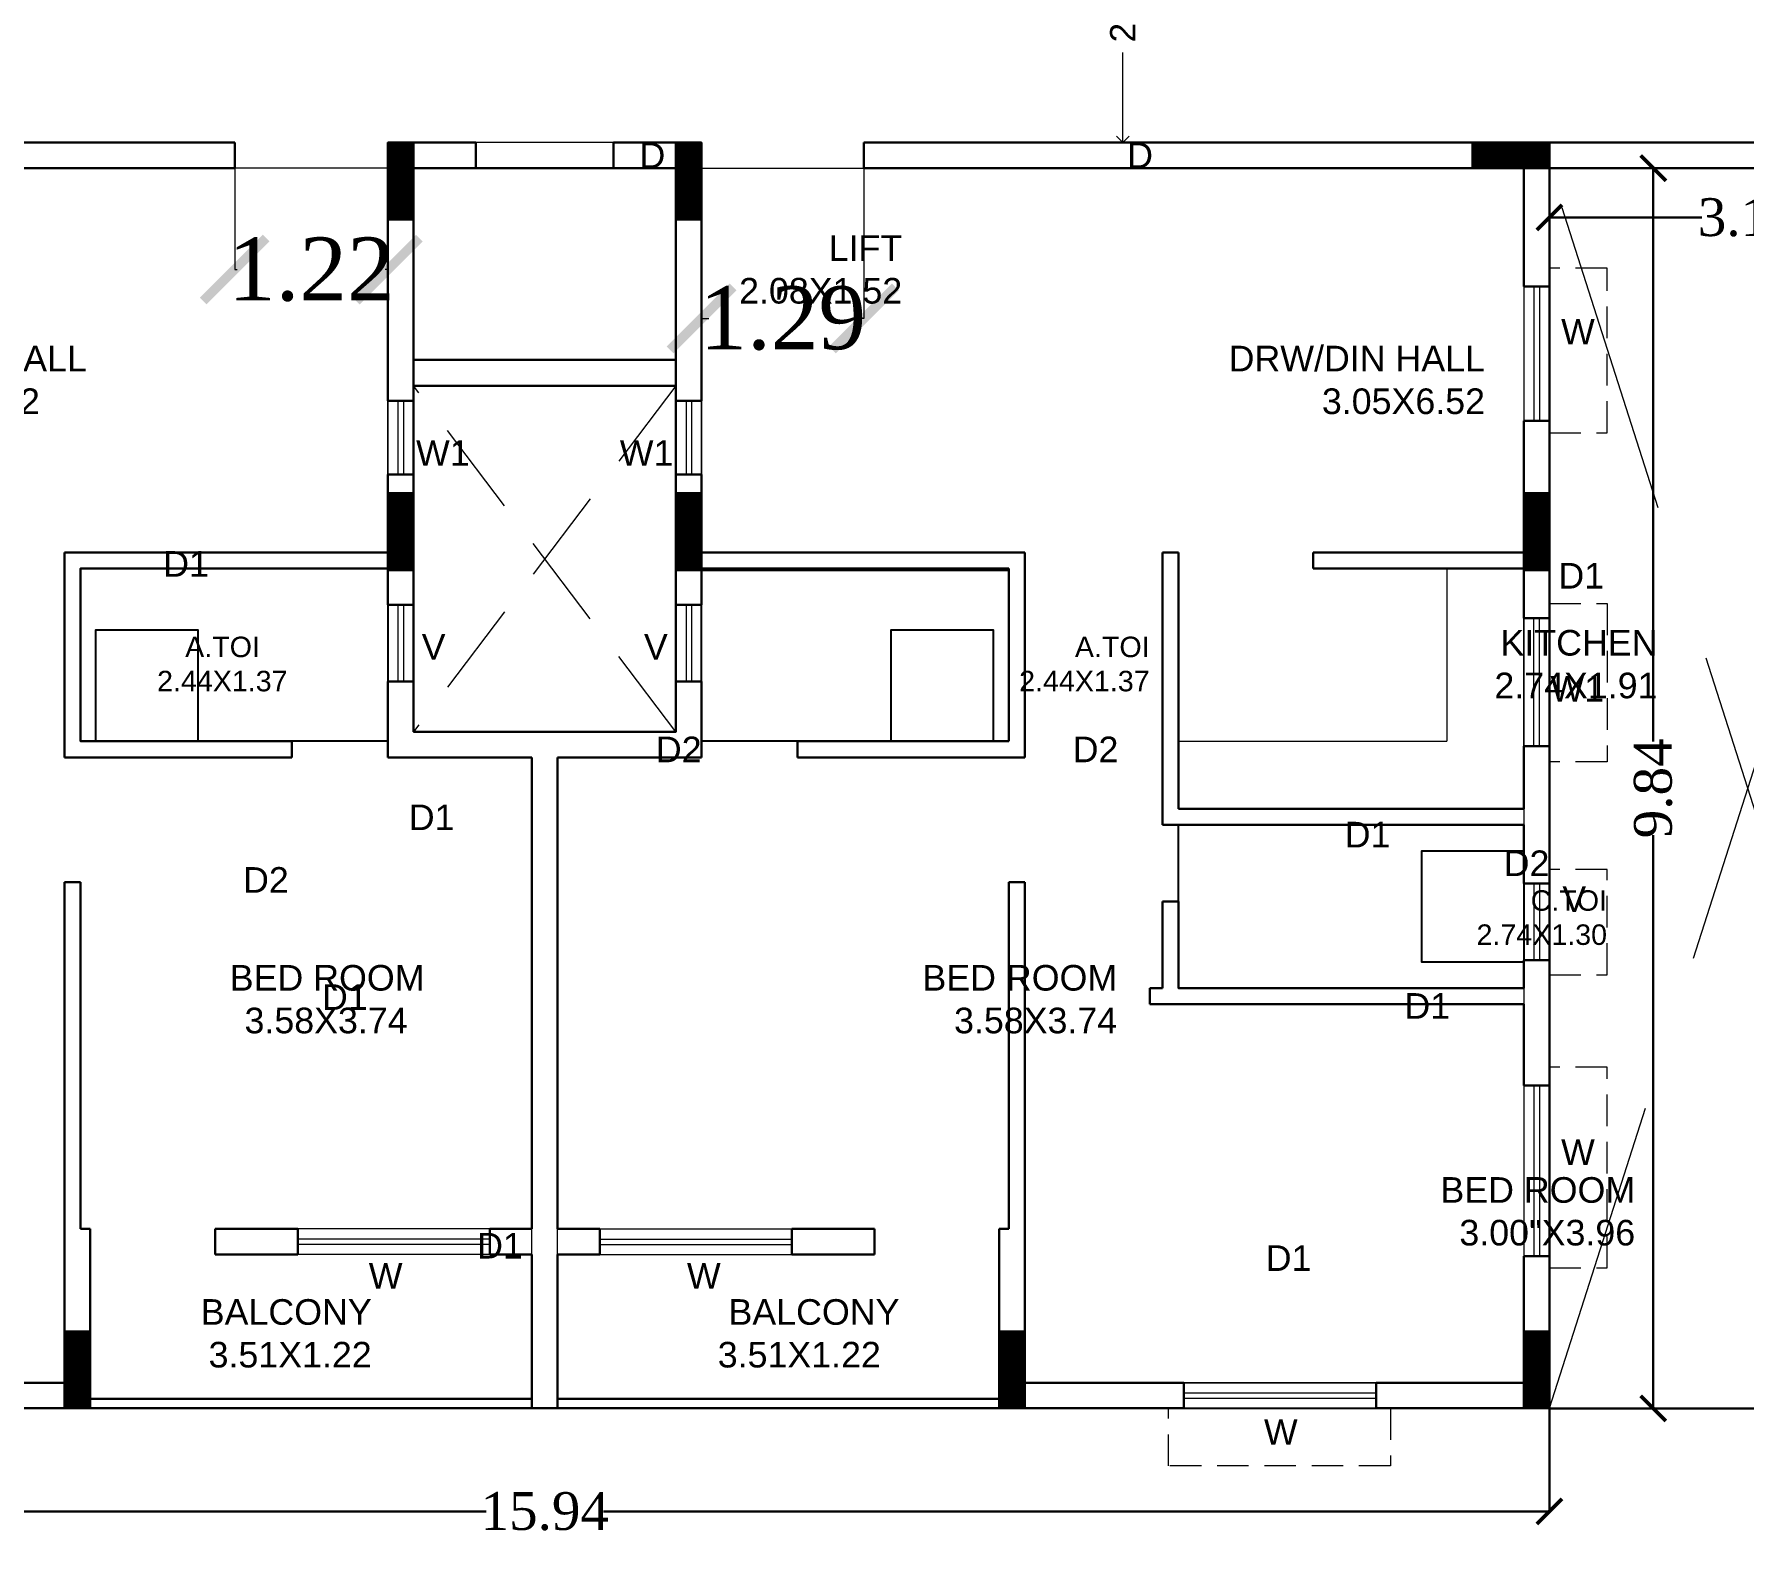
# Model space of a CAD drawing. Header units: metres. Extents: x 0 to 63445, y 32357 to 32804.
# Drawn here: x 63207.67 to 63221.24, y 32692.83 to 32704.88 of the extents above; entities that cross this region are included whole.
import ezdxf

# ---------------------------------------------------------------- set-up
doc = ezdxf.new("R2010")
doc.units = ezdxf.units.M
doc.header["$MEASUREMENT"] = 0
doc.header["$PDMODE"] = 34
doc.header["$PDSIZE"] = -10
for name, pattern in [('CONTINULUS', [0]), ('DASHED', [0.75, 0.5, -0.25]), ('DASHED2', [0.375, 0.25, -0.125])]:
    doc.linetypes.add(name, pattern=pattern)
doc.layers.get('0').update_dxf_attribs({"lineweight": 25})
doc.layers.add('BLK_1_FLR_2_BATH', color=3, linetype='Continuous', plot=False)
doc.layers.add('BLK_1_FLR_2_WATER_CLOSET', color=2, linetype='Continuous', plot=False)
for name, color, linetype, lineweight in [('BLK_1_FLR_2_BLT_UP_AREA', 14, 'DASHED', 9), ('BLK_1_FLR_2_BLT_UP_AREA_DEDUCT', 41, 'DASHED', 9), ('BLK_1_FLR_2_EXIT_WIDTH_DOOR', 7, 'Continuous', 0), ('BLK_1_FLR_2_LIFT_4', 1, 'DASHED', 9), ('BLK_1_FLR_2_UNITFA', 7, 'Continuous', 0), ('COLUMN', 1, 'Continuous', 30), ('DIM', 56, 'Continuous', 20), ('elev', 252, 'Continuous', 20), ('hatch', 251, 'Continuous', 20), ('PASSAGE_DOUBLELOADED', 7, 'Continuous', 20), ('TEXT-2', 65, 'Continuous', 18), ('wall', 7, 'Continuous', 30), ('window', 154, 'Continuous', 9)]:
    doc.layers.add(name, color=color, linetype=linetype, lineweight=lineweight)
doc.layers.add('text', color=65, linetype='Continuous')
doc.styles.add('Arial', font='arial.ttf', dxfattribs={"height": 0.2})
doc.styles.add('AutoDCRFont', font='arial.ttf')
doc.styles.get("Standard").update_dxf_attribs({"font": 'arial.ttf', "height": 0.4})
doc.styles.add('style2', font='arial.ttf', dxfattribs={"height": 0.25})
doc.styles.add('TNR', font='times.ttf', dxfattribs={"height": 0.5})
doc.dimstyles.new('ARCHANA', dxfattribs={"dimscale": 0, "dimtxt": 0.5, "dimasz": 0.5, "dimexe": 0, "dimexo": 0, "dimgap": 0, "dimtad": 0, "dimzin": 0, "dimdsep": 46, "dimtxsty": 'TNR', "dimblk": 'ARCHTICK', "dimcen": 0.09, "dimclrd": 36, "dimclre": 36, "dimclrt": 7, "dimadec": 0, "dimazin": 0, "dimtfac": 1, "dimtofl": 0, "dimtmove": 0, "dimatfit": 3, "dimldrblk": 'ARCHTICK', "dimfxl": 1, "dimfrac": 2, "dimtolj": 1, "dimtzin": 0, "dimlwd": -1, "dimlwe": -1, "dimarcsym": 0})
doc.dimstyles.new('INT DIM', dxfattribs={"dimtxt": 0.3, "dimasz": 0.1, "dimexe": 0.18, "dimexo": 0.0625, "dimgap": 0.09, "dimtad": 0, "dimzin": 0, "dimdsep": 46, "dimtxsty": 'style2', "dimblk": 'OPEN90', "dimcen": 0.09, "dimse1": 1, "dimse2": 1, "dimclrd": 250, "dimclrt": 256, "dimadec": 0, "dimazin": 0, "dimtfac": 1, "dimtofl": 0, "dimtmove": 0, "dimatfit": 3, "dimfxl": 0.18, "dimtolj": 1, "dimtzin": 0, "dimlwd": -1, "dimarcsym": 0})

# ---------------------------------------------------------------- blocks, each defined once
blk = doc.blocks.new('A$C7D115503')
at = {"layer": 'COLUMN', "ltscale": 3}
h = blk.add_hatch(dxfattribs=at)
h.set_pattern_fill('ANSI31', color=256, style=0)
h.paths.add_polyline_path([(-14.36, -11.59), (-6.36, -11.59), (-6.36, 12.41), (-14.36, 12.41)])
at = {"layer": 'COLUMN', "ltscale": 0.05}
for p, q in [((-14.36, 12.41), (-6.36, 12.41)), ((-14.36, 12.41), (-14.36, -11.59)), ((-6.36, 12.41), (-6.36, -11.59)), ((-6.36, -11.59), (-14.36, -11.59))]:
    blk.add_line(p, q, dxfattribs=at)
blk = doc.blocks.new('_ArchTick')
at = {"color": 0, "linetype": 'ByBlock', "const_width": 0.15}
blk.add_lwpolyline([(-0.5, -0.5), (0.5, 0.5)], dxfattribs=at)
blk = doc.blocks.new('*D709')
at = {"layer": 'Defpoints', "color": 0, "ltscale": 0.5, "transparency": 16777216}
for p in [(63203.75, 32693.975), (63219.694, 32693.975), (63219.694, 32693.157)]:
    blk.add_point(p, dxfattribs=at)
at = {"layer": 'wall', "color": 36, "ltscale": 0.5, "transparency": 16777216}
for p, q in [((63203.75, 32693.975), (63203.75, 32693.157)), ((63219.694, 32693.975), (63219.694, 32693.157)), ((63203.75, 32693.157), (63211.257, 32693.157)), ((63219.694, 32693.157), (63212.187, 32693.157))]:
    blk.add_line(p, q, dxfattribs=at)
at = {"layer": 'wall', "color": 36, "ltscale": 0.5, "transparency": 16777216, "xscale": 0.2, "yscale": 0.2, "zscale": 0.2, "rotation": 180}
blk.add_blockref('_ArchTick', (63203.75, 32693.157), dxfattribs=at)
at = {"layer": 'wall', "color": 36, "ltscale": 0.5, "transparency": 16777216, "xscale": 0.2, "yscale": 0.2, "zscale": 0.2}
blk.add_blockref('_ArchTick', (63219.694, 32693.157), dxfattribs=at)
at = {"layer": 'wall', "color": 7, "ltscale": 0.5, "transparency": 16777216, "insert": (63211.722, 32693.157), "char_height": 0.5, "attachment_point": 5, "style": 'TNR'}
blk.add_mtext('\\A1;{\\H0.6x;15.94}', dxfattribs=at)
blk = doc.blocks.new('*D710')
at = {"layer": 'Defpoints', "color": 0, "ltscale": 0.5, "transparency": 16777216}
for p in [(63219.694, 32703.812), (63220.518, 32703.812), (63219.694, 32693.974)]:
    blk.add_point(p, dxfattribs=at)
at = {"layer": 'wall', "color": 36, "ltscale": 0.5, "transparency": 16777216}
for p, q in [((63219.694, 32703.812), (63220.518, 32703.812)), ((63220.518, 32703.812), (63220.518, 32699.264)), ((63220.518, 32693.974), (63220.518, 32698.522)), ((63219.694, 32693.974), (63220.518, 32693.974))]:
    blk.add_line(p, q, dxfattribs=at)
at = {"layer": 'wall', "color": 36, "ltscale": 0.5, "transparency": 16777216, "xscale": 0.2, "yscale": 0.2, "zscale": 0.2}
for p, rotation in [((63220.518, 32703.812), 90), ((63220.518, 32693.974), 270)]:
    blk.add_blockref('_ArchTick', p, dxfattribs=dict(at, rotation=rotation))
at = {"layer": 'wall', "color": 7, "ltscale": 0.5, "transparency": 16777216, "insert": (63220.518, 32698.893), "char_height": 0.5, "attachment_point": 5, "rotation": 90, "style": 'TNR'}
blk.add_mtext('\\A1;{\\H0.6x;9.84}', dxfattribs=at)
blk = doc.blocks.new('*D711')
at = {"layer": 'Defpoints', "color": 0, "ltscale": 0.5, "transparency": 16777216}
for p in [(63219.694, 32703.812), (63222.843, 32703.812), (63219.694, 32703.421)]:
    blk.add_point(p, dxfattribs=at)
at = {"layer": 'wall', "color": 36, "ltscale": 0.5, "transparency": 16777216}
for p, q in [((63219.694, 32703.812), (63219.694, 32703.421)), ((63222.843, 32703.812), (63222.843, 32703.421)), ((63219.694, 32703.421), (63220.904, 32703.421)), ((63222.843, 32703.421), (63221.632, 32703.421))]:
    blk.add_line(p, q, dxfattribs=at)
at = {"layer": 'wall', "color": 36, "ltscale": 0.5, "transparency": 16777216, "xscale": 0.2, "yscale": 0.2, "zscale": 0.2, "rotation": 180}
blk.add_blockref('_ArchTick', (63219.694, 32703.421), dxfattribs=at)
at = {"layer": 'wall', "color": 36, "ltscale": 0.5, "transparency": 16777216, "xscale": 0.2, "yscale": 0.2, "zscale": 0.2}
blk.add_blockref('_ArchTick', (63222.843, 32703.421), dxfattribs=at)
at = {"layer": 'wall', "color": 7, "ltscale": 0.5, "transparency": 16777216, "insert": (63221.268, 32703.421), "char_height": 0.5, "attachment_point": 5, "style": 'TNR'}
blk.add_mtext('\\A1;{\\H0.6x;3.15}', dxfattribs=at)
blk = doc.blocks.new('_Open90')
at = {"color": 0, "linetype": 'ByBlock', "lineweight": -2}
for p, q in [((0, 0), (-1, 0)), ((-0.5, 0.5), (0, 0)), ((0, 0), (-0.5, -0.5))]:
    blk.add_line(p, q, dxfattribs=at)
blk = doc.blocks.new('*D687')
at = {"layer": 'Defpoints', "color": 0, "linetype": 'CONTINULUS', "ltscale": 0.05, "transparency": 16777216}
for p in [(63215.61, 32706.149), (63216.309, 32706.149), (63215.85, 32704.016)]:
    blk.add_point(p, dxfattribs=at)
at = {"layer": 'PASSAGE_DOUBLELOADED', "color": 250, "ltscale": 0.05, "transparency": 16777216}
for p, q in [((63216.309, 32706.049), (63216.309, 32705.434)), ((63216.309, 32704.116), (63216.309, 32704.731))]:
    blk.add_line(p, q, dxfattribs=at)
at = {"layer": 'PASSAGE_DOUBLELOADED', "color": 250, "linetype": 'CONTINULUS', "ltscale": 0.05, "transparency": 16777216, "xscale": 0.1, "yscale": 0.1, "zscale": 0.1}
for p, rotation in [((63216.309, 32706.149), 90), ((63216.309, 32704.016), 270)]:
    blk.add_blockref('_Open90', p, dxfattribs=dict(at, rotation=rotation))
at = {"layer": 'PASSAGE_DOUBLELOADED', "linetype": 'CONTINULUS', "ltscale": 0.05, "transparency": 16777216, "insert": (63216.309, 32705.082), "char_height": 0.2, "attachment_point": 5, "rotation": 90, "style": 'Arial', "bg_fill": 3, "box_fill_scale": 1.25, "bg_fill_color": 256, "bg_fill_true_color": 13158600, "bg_fill_transparency": 0}
blk.add_mtext('\\A1;2.13', dxfattribs=at)
blk = doc.blocks.new('*D869')
at = {"layer": 'Defpoints', "color": 0, "ltscale": 3, "transparency": 16777216}
for p in [(0.832, 32714.342), (63267.277, 32714.342), (0, 32701.59)]:
    blk.add_point(p, dxfattribs=at)
at = {"layer": 'DIM', "ltscale": 3, "transparency": 16777216}
for p, q in [((5.832, 32714.342), (0.832, 32714.342)), ((0.832, 32714.342), (0.832, 32708.36)), ((0.832, 32701.59), (0.832, 32707.571)), ((0, 32701.59), (0.832, 32701.59))]:
    blk.add_line(p, q, dxfattribs=at)
at = {"layer": 'DIM', "ltscale": 3, "transparency": 16777216, "xscale": 0.05, "yscale": 0.05, "zscale": 0.05}
for p, rotation in [((0.832, 32714.342), 90), ((0.832, 32701.59), 270)]:
    blk.add_blockref('_ArchTick', p, dxfattribs=dict(at, rotation=rotation))
at = {"layer": 'DIM', "color": 7, "ltscale": 3, "transparency": 16777216, "insert": (0.832, 32707.966), "char_height": 0.4, "attachment_point": 5, "rotation": 90}
blk.add_mtext('\\A1;{\\H0.6x;12.75}', dxfattribs=at)
blk = doc.blocks.new('*D999')
at = {"layer": 'BLK_1_FLR_2_EXIT_WIDTH_DOOR', "color": 36, "ltscale": 0.5, "transparency": 16777216}
for p, q in [((63209.262, 32704.016), (63209.262, 32703.008)), ((63210.477, 32704.016), (63210.477, 32703.008)), ((63209.262, 32703.008), (63209.282, 32703.008)), ((63210.477, 32703.008), (63210.457, 32703.008))]:
    blk.add_line(p, q, dxfattribs=at)
at = {"layer": 'Defpoints', "color": 0, "ltscale": 0.5, "transparency": 16777216}
for p in [(63209.262, 32704.016), (63210.477, 32704.016), (63210.477, 32703.008)]:
    blk.add_point(p, dxfattribs=at)
at = {"layer": 'BLK_1_FLR_2_EXIT_WIDTH_DOOR', "color": 36, "ltscale": 0.5, "transparency": 16777216, "xscale": 0.5, "yscale": 0.5, "zscale": 0.5, "rotation": 180}
blk.add_blockref('_ArchTick', (63209.262, 32703.008), dxfattribs=at)
at = {"layer": 'BLK_1_FLR_2_EXIT_WIDTH_DOOR', "color": 36, "ltscale": 0.5, "transparency": 16777216, "xscale": 0.5, "yscale": 0.5, "zscale": 0.5}
blk.add_blockref('_ArchTick', (63210.477, 32703.008), dxfattribs=at)
at = {"layer": 'BLK_1_FLR_2_EXIT_WIDTH_DOOR', "color": 7, "ltscale": 0.5, "transparency": 16777216, "insert": (63209.87, 32703.008), "char_height": 0.5, "attachment_point": 5, "style": 'TNR'}
blk.add_mtext('\\A1;1.22', dxfattribs=at)
blk = doc.blocks.new('*D1001')
at = {"layer": 'BLK_1_FLR_2_EXIT_WIDTH_DOOR', "color": 36, "ltscale": 0.5, "transparency": 16777216}
for p, q in [((63212.967, 32704.016), (63212.967, 32702.621)), ((63214.255, 32704.016), (63214.255, 32702.621)), ((63212.967, 32702.621), (63213.024, 32702.621)), ((63214.255, 32702.621), (63214.198, 32702.621))]:
    blk.add_line(p, q, dxfattribs=at)
at = {"layer": 'Defpoints', "color": 0, "ltscale": 0.5, "transparency": 16777216}
for p in [(63212.967, 32704.016), (63214.255, 32704.016), (63214.255, 32702.621)]:
    blk.add_point(p, dxfattribs=at)
at = {"layer": 'BLK_1_FLR_2_EXIT_WIDTH_DOOR', "color": 36, "ltscale": 0.5, "transparency": 16777216, "xscale": 0.5, "yscale": 0.5, "zscale": 0.5, "rotation": 180}
blk.add_blockref('_ArchTick', (63212.967, 32702.621), dxfattribs=at)
at = {"layer": 'BLK_1_FLR_2_EXIT_WIDTH_DOOR', "color": 36, "ltscale": 0.5, "transparency": 16777216, "xscale": 0.5, "yscale": 0.5, "zscale": 0.5}
blk.add_blockref('_ArchTick', (63214.255, 32702.621), dxfattribs=at)
at = {"layer": 'BLK_1_FLR_2_EXIT_WIDTH_DOOR', "color": 7, "ltscale": 0.5, "transparency": 16777216, "insert": (63213.611, 32702.621), "char_height": 0.5, "attachment_point": 5, "style": 'TNR'}
blk.add_mtext('\\A1;1.29', dxfattribs=at)

msp = doc.modelspace()

# ---------------------------------------------------------------- linework, layer by layer
at = {"layer": 'BLK_1_FLR_2_BATH', "color": 3}
for points in [[(63210.4774, 32699.2657), (63208.0389, 32699.2657), (63208.0389, 32700.6373), (63210.4774, 32700.6373)], [(63215.4052, 32699.2657), (63212.9667, 32699.2657), (63212.9667, 32700.6246), (63215.4052, 32700.6246)], [(63219.4908, 32697.3074), (63216.7513, 32697.3074), (63216.7513, 32698.6041), (63219.4908, 32698.6041)]]:
    msp.add_lwpolyline(points, close=True, dxfattribs=at)
at = {"layer": 'BLK_1_FLR_2_BLT_UP_AREA_DEDUCT', "color": 14, "linetype": 'Continuous'}
for points in [[(63210.6806, 32703.8124), (63212.7634, 32703.8124), (63212.7634, 32702.2952), (63210.6806, 32702.2952)], [(63222.8426, 32693.9737), (63219.6933, 32693.9737), (63219.694, 32703.8124), (63222.8426, 32703.8124)], [(63212.7634, 32702.0852), (63210.6806, 32702.0852), (63210.6806, 32699.3419), (63212.7634, 32699.3419)]]:
    msp.add_lwpolyline(points, close=True, dxfattribs=at)
at = {"layer": 'BLK_1_FLR_2_LIFT_4', "color": 2, "linetype": 'CONTINULUS', "ltscale": 0.05}
msp.add_lwpolyline([(63212.7634, 32703.8124), (63210.6806, 32703.8124), (63210.6806, 32702.2884), (63212.7634, 32702.2884)], close=True, dxfattribs=at)
at = {"layer": 'BLK_1_FLR_2_UNITFA', "color": 3, "ltscale": 0.5}
for points in [[(63211.6204, 32694.051), (63211.6204, 32699.1387), (63210.4773, 32699.1387), (63210.4773, 32703.8124), (63203.9532, 32703.8124), (63203.9532, 32694.178), (63207.9881, 32694.178), (63207.9881, 32694.051), (63211.6204, 32694.051)], [(63211.8236, 32694.051), (63211.8236, 32699.1387), (63212.9666, 32699.1387), (63212.9666, 32703.8124), (63219.4908, 32703.8124), (63219.4908, 32694.178), (63215.4559, 32694.178), (63215.4559, 32694.051), (63211.8236, 32694.051)]]:
    msp.add_lwpolyline(points, close=True, dxfattribs=at)
at = {"layer": 'BLK_1_FLR_2_WATER_CLOSET', "color": 3}
for points in [[(63208.9689, 32699.2657), (63208.1603, 32699.2657), (63208.1603, 32700.1506), (63208.9689, 32700.1506)], [(63215.2804, 32699.2657), (63214.4717, 32699.2657), (63214.4717, 32700.1506), (63215.2804, 32700.1506)], [(63219.4908, 32697.5133), (63218.6821, 32697.5133), (63218.6821, 32698.3982), (63219.4908, 32698.3982)]]:
    msp.add_lwpolyline(points, close=True, dxfattribs=at)
at = {"layer": 'elev', "linetype": 'DASHED2', "ltscale": 3}
for p, q in [((63212.7634, 32699.3419), (63210.6806, 32702.0852)), ((63212.7634, 32702.0852), (63210.6806, 32699.3419))]:
    msp.add_line(p, q, dxfattribs=at)
at = {"layer": 'elev', "ltscale": 0.05}
for p in [(63218.8812, 32700.6373), (63216.7513, 32699.2657)]:
    msp.add_line(p, (63218.8812, 32699.2657), dxfattribs=at)
at = {"layer": 'hatch'}
for p, q in [((63212.2681, 32704.0156), (63211.0489, 32704.0156)), ((63212.2681, 32703.8124), (63211.0489, 32703.8124))]:
    msp.add_line(p, q, dxfattribs=at)
at = {"layer": 'hatch', "linetype": 'DASHED2', "ltscale": 10}
for p, q in [((63222.8426, 32693.9737), (63219.694, 32703.8124)), ((63219.694, 32693.9748), (63222.8426, 32703.8124))]:
    msp.add_line(p, q, dxfattribs=at)
at = {"layer": 'wall', "ltscale": 0.5}
msp.add_line((63204.3596, 32704.0156), (63209.262, 32704.0156), dxfattribs=at)
at = {"layer": 'wall', "ltscale": 0.05}
for p, q in [((63209.262, 32703.8124), (63209.262, 32704.0156)), ((63210.4773, 32701.9668), (63210.4773, 32704.0156)), ((63212.9666, 32701.9668), (63212.9666, 32704.0156)), ((63214.2547, 32703.8124), (63214.2547, 32704.0156)), ((63209.262, 32703.8124), (63203.9532, 32703.8124)), ((63210.6806, 32702.0852), (63210.6806, 32703.8124)), ((63212.7634, 32702.0852), (63212.7634, 32703.8124)), ((63214.2547, 32703.8124), (63219.4908, 32703.8124)), ((63219.4908, 32703.8124), (63219.4908, 32702.8744)), ((63219.694, 32703.8124), (63219.694, 32702.8744)), ((63210.6806, 32701.9668), (63210.6806, 32702.0852)), ((63212.7634, 32701.9668), (63212.7634, 32702.0852)), ((63219.4908, 32701.8076), (63219.4908, 32700.7643)), ((63219.694, 32701.8076), (63219.694, 32700.2439)), ((63210.4773, 32700.7643), (63210.4773, 32701.3826)), ((63210.6806, 32700.3496), (63210.6806, 32701.3826)), ((63212.7634, 32700.3496), (63212.7634, 32701.3826)), ((63212.9666, 32700.7643), (63212.9666, 32701.3826)), ((63207.9119, 32700.7643), (63207.9119, 32699.1387)), ((63207.9119, 32700.7643), (63210.4773, 32700.7643)), ((63215.5321, 32700.7643), (63212.9666, 32700.7643)), ((63215.5321, 32700.7643), (63215.5321, 32699.1387)), ((63216.6243, 32700.7643), (63216.6243, 32698.6041)), ((63216.6243, 32700.7643), (63216.7513, 32700.7643)), ((63216.7513, 32700.7643), (63216.7513, 32698.7311)), ((63217.8182, 32700.7643), (63217.8182, 32700.6373)), ((63217.8182, 32700.7643), (63219.4908, 32700.7643)), ((63208.0389, 32700.6373), (63208.0389, 32699.2657)), ((63208.0389, 32700.6373), (63210.4773, 32700.6373)), ((63210.4773, 32700.3496), (63210.4773, 32700.6373)), ((63215.4051, 32700.6373), (63212.9666, 32700.6373)), ((63212.9666, 32700.3496), (63212.9666, 32700.6373)), ((63215.4051, 32700.6373), (63215.4051, 32699.2657)), ((63217.8182, 32700.6373), (63219.4908, 32700.6373)), ((63219.4908, 32700.6373), (63219.4908, 32700.2439)), ((63210.4773, 32699.1387), (63210.4773, 32699.74)), ((63210.6806, 32699.3419), (63210.6806, 32699.74)), ((63212.7634, 32699.3419), (63212.7634, 32699.74)), ((63212.9666, 32699.1387), (63212.9666, 32699.74)), ((63210.6806, 32699.3419), (63212.7634, 32699.3419)), ((63209.7153, 32699.2657), (63208.0389, 32699.2657)), ((63209.7153, 32699.1387), (63209.7153, 32699.2657)), ((63213.7286, 32699.2657), (63215.4051, 32699.2657)), ((63213.7286, 32699.1387), (63213.7286, 32699.2657)), ((63219.4908, 32699.2279), (63219.4908, 32698.7311)), ((63219.694, 32699.2279), (63219.694, 32698.139)), ((63209.7153, 32699.1387), (63207.9119, 32699.1387)), ((63211.6204, 32699.1387), (63210.4773, 32699.1387)), ((63211.6204, 32695.3973), (63211.6204, 32699.1387)), ((63211.6204, 32695.3973), (63211.6204, 32699.1387)), ((63211.8236, 32699.1387), (63212.9666, 32699.1387)), ((63211.8236, 32695.3973), (63211.8236, 32699.1387)), ((63211.8236, 32695.3973), (63211.8236, 32699.1387)), ((63213.7286, 32699.1387), (63215.5321, 32699.1387)), ((63216.7513, 32698.7311), (63219.4908, 32698.7311)), ((63216.6243, 32698.6041), (63219.4908, 32698.6041)), ((63219.4908, 32698.6041), (63219.4908, 32698.139)), ((63208.0389, 32698.1481), (63207.9119, 32698.1481)), ((63208.0389, 32698.1481), (63207.9119, 32698.1481)), ((63207.9119, 32698.1481), (63207.9119, 32694.5845)), ((63208.0389, 32698.1481), (63208.0389, 32695.3973)), ((63215.4051, 32698.1481), (63215.5321, 32698.1481)), ((63215.4051, 32698.1481), (63215.5321, 32698.1481)), ((63215.4051, 32698.1481), (63215.4051, 32695.3973)), ((63215.5321, 32698.1481), (63215.5321, 32694.5845)), ((63216.6243, 32697.9945), (63216.7513, 32697.9945)), ((63216.6243, 32697.9945), (63216.6243, 32697.3074)), ((63216.7513, 32697.9945), (63216.7513, 32697.3074)), ((63219.4908, 32697.5294), (63219.4908, 32697.3074)), ((63219.694, 32697.5294), (63219.694, 32696.5359)), ((63216.5227, 32697.3074), (63216.6243, 32697.3074)), ((63216.5227, 32697.3074), (63216.5227, 32697.1804)), ((63216.7513, 32697.3074), (63219.4908, 32697.3074)), ((63216.7513, 32697.3074), (63219.4908, 32697.3074)), ((63216.5227, 32697.1804), (63219.4908, 32697.1804)), ((63216.6243, 32697.1804), (63219.4908, 32697.1804)), ((63219.4908, 32697.1804), (63219.4908, 32696.5359)), ((63208.1151, 32695.3973), (63208.0389, 32695.3973)), ((63208.1151, 32695.3973), (63208.1151, 32694.5845)), ((63209.7616, 32695.3973), (63209.1057, 32695.3973)), ((63209.1057, 32695.3973), (63209.1057, 32695.1941)), ((63211.6204, 32695.3973), (63211.2857, 32695.3973)), ((63211.8236, 32695.3973), (63212.1583, 32695.3973)), ((63213.6823, 32695.3973), (63214.3383, 32695.3973)), ((63214.3383, 32695.3973), (63214.3383, 32695.1941)), ((63215.3289, 32695.3973), (63215.4051, 32695.3973)), ((63215.3289, 32695.3973), (63215.3289, 32694.5845)), ((63209.7616, 32695.1941), (63209.1057, 32695.1941)), ((63211.6204, 32695.1941), (63211.2857, 32695.1941)), ((63211.6204, 32693.9748), (63211.6204, 32695.1941)), ((63211.6204, 32693.9748), (63211.6204, 32695.1941)), ((63211.8236, 32695.1941), (63212.1583, 32695.1941)), ((63211.8236, 32693.9748), (63211.8236, 32695.1941)), ((63211.8236, 32693.9748), (63211.8236, 32695.1941)), ((63213.6823, 32695.1941), (63214.3383, 32695.1941)), ((63219.4908, 32695.1823), (63219.4908, 32694.178)), ((63219.694, 32695.1823), (63219.694, 32693.9748)), ((63207.9119, 32694.5845), (63207.9119, 32693.9748)), ((63207.9881, 32694.5845), (63207.9881, 32694.051)), ((63215.4559, 32694.5845), (63215.4559, 32694.051)), ((63215.5321, 32694.5845), (63215.5321, 32693.9748)), ((63207.9119, 32694.178), (63206.6496, 32694.178)), ((63215.5321, 32694.178), (63216.7943, 32694.178)), ((63218.3184, 32694.178), (63219.4908, 32694.178)), ((63218.3184, 32694.178), (63218.3184, 32694.1653)), ((63207.9881, 32694.051), (63211.6204, 32694.051)), ((63215.4559, 32694.051), (63211.8236, 32694.051)), ((63207.9119, 32693.9748), (63206.6496, 32693.9748)), ((63207.9119, 32693.9748), (63211.6204, 32693.9748)), ((63211.8236, 32693.9748), (63211.6204, 32693.9748)), ((63211.6204, 32693.9748), (63211.8236, 32693.9748)), ((63211.6204, 32693.9748), (63211.8236, 32693.9748)), ((63211.8236, 32693.9748), (63211.6204, 32693.9748)), ((63215.5321, 32693.9748), (63211.8236, 32693.9748)), ((63215.5321, 32693.9748), (63216.7943, 32693.9748)), ((63218.3184, 32693.9748), (63219.694, 32693.9748))]:
    msp.add_line(p, q, dxfattribs=at)
at = {"layer": 'wall'}
for p, q in [((63210.4773, 32704.0156), (63211.1759, 32704.0156)), ((63211.1759, 32703.8124), (63211.1759, 32704.0156)), ((63212.9666, 32704.0156), (63212.2681, 32704.0156)), ((63212.2681, 32703.8124), (63212.2681, 32704.0156)), ((63222.8426, 32704.0156), (63214.2547, 32704.0156)), ((63210.6806, 32703.8124), (63211.1759, 32703.8124)), ((63212.7634, 32703.8124), (63212.2681, 32703.8124)), ((63222.8426, 32703.8124), (63214.2547, 32703.8124)), ((63212.7634, 32702.0852), (63210.6806, 32702.0852)), ((63212.7634, 32702.0852), (63210.6806, 32702.0852)), ((63222.8426, 32693.9737), (63219.694, 32693.9737))]:
    msp.add_line(p, q, dxfattribs=at)
at = {"layer": 'wall', "ltscale": 3}
for p, q in [((63219.4908, 32702.8744), (63219.694, 32702.8744)), ((63210.4773, 32701.9668), (63210.6806, 32701.9668)), ((63212.9666, 32701.9668), (63212.7634, 32701.9668)), ((63219.4908, 32701.8076), (63219.694, 32701.8076)), ((63210.4773, 32701.3826), (63210.6806, 32701.3826)), ((63212.9666, 32701.3826), (63212.7634, 32701.3826)), ((63210.4773, 32700.3496), (63210.6806, 32700.3496)), ((63212.9666, 32700.3496), (63212.7634, 32700.3496)), ((63219.694, 32700.2439), (63219.4908, 32700.2439)), ((63210.4773, 32699.74), (63210.6806, 32699.74)), ((63212.9666, 32699.74), (63212.7634, 32699.74)), ((63219.694, 32699.2279), (63219.4908, 32699.2279)), ((63219.4908, 32698.139), (63219.694, 32698.139)), ((63219.4908, 32697.5294), (63219.694, 32697.5294)), ((63219.4908, 32696.5359), (63219.694, 32696.5359)), ((63209.7616, 32695.1941), (63209.7616, 32695.3973)), ((63211.2857, 32695.1941), (63211.2857, 32695.3973)), ((63212.1583, 32695.1941), (63212.1583, 32695.3973)), ((63213.6823, 32695.1941), (63213.6823, 32695.3973)), ((63219.4908, 32695.1823), (63219.694, 32695.1823)), ((63216.7943, 32693.9748), (63216.7943, 32694.178)), ((63218.3184, 32693.9748), (63218.3184, 32694.178))]:
    msp.add_line(p, q, dxfattribs=at)
at = {"layer": 'wall', "ltscale": 0.1}
for p, q in [((63210.4773, 32700.3496), (63210.4773, 32700.4074)), ((63212.9666, 32700.3496), (63212.9666, 32700.4074)), ((63219.4908, 32698.139), (63219.4908, 32698.1968))]:
    msp.add_line(p, q, dxfattribs=at)
at = {"layer": 'wall', "ltscale": 0.5}
msp.add_lwpolyline([(63222.8426, 32703.8124), (63219.694, 32703.8124), (63219.694, 32693.9737), (63203.7499, 32693.9748), (63203.7499, 32703.8124), (63200.3042, 32703.8124), (63200.3042, 32693.9737), (63184.3601, 32693.9737)], dxfattribs=at)
for points in [[(63210.6806, 32703.8124), (63212.7634, 32703.8124), (63212.7634, 32702.0852), (63210.6806, 32702.0852)], [(63210.6806, 32702.0852), (63212.7634, 32702.0852), (63212.7634, 32699.3419), (63210.6806, 32699.3419)]]:
    msp.add_lwpolyline(points, close=True, dxfattribs=at)
at = {"layer": 'window'}
for p, q in [((63219.4908, 32702.8744), (63219.4908, 32701.8076)), ((63219.5708, 32702.8692), (63219.5708, 32701.8085)), ((63219.6141, 32702.8692), (63219.6141, 32701.8085)), ((63219.694, 32702.8692), (63219.694, 32701.8085)), ((63210.4773, 32701.9668), (63210.4773, 32701.3835)), ((63210.5573, 32701.9616), (63210.5573, 32701.3835)), ((63210.6006, 32701.9616), (63210.6006, 32701.3835)), ((63210.6806, 32701.9616), (63210.6806, 32701.3835)), ((63212.7634, 32701.9616), (63212.7634, 32701.3835)), ((63212.8433, 32701.9616), (63212.8433, 32701.3835)), ((63212.8867, 32701.9616), (63212.8867, 32701.3835)), ((63212.9666, 32701.9668), (63212.9666, 32701.3835)), ((63210.4773, 32700.3496), (63210.4773, 32700.3496)), ((63210.4773, 32700.3496), (63210.4773, 32699.7409)), ((63210.5573, 32700.3496), (63210.5573, 32699.7409)), ((63210.6006, 32700.3496), (63210.6006, 32699.7409)), ((63210.6806, 32700.3496), (63210.6806, 32699.7409)), ((63212.7634, 32700.3496), (63212.7634, 32699.7409)), ((63212.8433, 32700.3496), (63212.8433, 32699.7409)), ((63212.8867, 32700.3496), (63212.8867, 32699.7409)), ((63212.9666, 32700.3496), (63212.9666, 32700.3496)), ((63212.9666, 32700.3496), (63212.9666, 32699.7409)), ((63219.4908, 32699.2279), (63219.4908, 32700.2439)), ((63219.5708, 32699.2279), (63219.5708, 32700.2439)), ((63219.6141, 32699.2279), (63219.6141, 32700.2439)), ((63219.694, 32699.2279), (63219.694, 32700.2439)), ((63210.4773, 32699.7409), (63210.4773, 32699.74)), ((63210.5573, 32699.7409), (63210.5573, 32699.74)), ((63210.6007, 32699.7409), (63210.6007, 32699.74)), ((63210.6806, 32699.7409), (63210.6806, 32699.74)), ((63212.7634, 32699.7409), (63212.7634, 32699.74)), ((63212.8433, 32699.7409), (63212.8433, 32699.74)), ((63212.8866, 32699.7409), (63212.8866, 32699.74)), ((63212.9666, 32699.7409), (63212.9666, 32699.74)), ((63219.4908, 32698.139), (63219.4908, 32697.5294)), ((63219.5708, 32698.139), (63219.5708, 32697.5294)), ((63219.6141, 32698.139), (63219.6141, 32697.5294)), ((63219.694, 32698.139), (63219.694, 32697.5294)), ((63219.4908, 32697.5303), (63219.4908, 32697.5294)), ((63219.5708, 32697.5303), (63219.5708, 32697.5294)), ((63219.6141, 32697.5303), (63219.6141, 32697.5294)), ((63219.694, 32697.5303), (63219.694, 32697.5294)), ((63219.4908, 32696.5359), (63219.4908, 32695.1823)), ((63219.5708, 32696.5359), (63219.5708, 32695.1823)), ((63219.6141, 32696.5359), (63219.6141, 32695.1823)), ((63219.694, 32696.5359), (63219.694, 32695.1823)), ((63211.2857, 32695.3973), (63209.7625, 32695.3973)), ((63212.1583, 32695.3973), (63213.6814, 32695.3973)), ((63211.2857, 32695.3173), (63209.7625, 32695.3173)), ((63211.2857, 32695.274), (63209.7625, 32695.274)), ((63212.1583, 32695.3173), (63213.6814, 32695.3173)), ((63212.1583, 32695.274), (63213.6814, 32695.274)), ((63211.2857, 32695.1941), (63209.7616, 32695.1941)), ((63212.1583, 32695.1941), (63213.6823, 32695.1941)), ((63216.7943, 32694.178), (63218.3175, 32694.178)), ((63216.7943, 32694.0981), (63218.3175, 32694.0981)), ((63216.7943, 32694.0548), (63218.3175, 32694.0548)), ((63216.7943, 32693.9748), (63218.3175, 32693.9748))]:
    msp.add_line(p, q, dxfattribs=at)
at = {"layer": 'window', "color": 8, "linetype": 'DASHED2'}
for points in [[(63219.694, 32701.7139), (63220.1512, 32701.7139), (63220.1512, 32703.0188), (63219.694, 32703.0188)], [(63219.694, 32700.3581), (63220.1512, 32700.3581), (63220.1512, 32699.104), (63219.694, 32699.104)], [(63219.694, 32697.4143), (63220.1512, 32697.4143), (63220.1512, 32698.2482), (63219.694, 32698.2482)], [(63219.694, 32695.0885), (63220.1512, 32695.0885), (63220.1512, 32696.6803), (63219.694, 32696.6803)], [(63218.4326, 32693.9748), (63218.4326, 32693.5176), (63216.6705, 32693.5176), (63216.6705, 32693.9748)]]:
    msp.add_lwpolyline(points, dxfattribs=at)

# ---------------------------------------------------------------- block references
at = {"layer": 'COLUMN', "ltscale": 0.05, "yscale": 0.025400733691282, "zscale": 0.025400733691282}
for p, xscale in [((63210.8422, 32703.7003), 0.025400733691282), ((63212.6018, 32703.7003), -0.025400733691282), ((63210.8422, 32700.9189), 0.025400733691282), ((63212.6018, 32700.9189), -0.025400733691282), ((63219.3292, 32700.9189), -0.025400733691282), ((63208.2767, 32694.2691), 0.025400733691282), ((63215.1673, 32694.2691), -0.025400733691282), ((63219.3292, 32694.2691), -0.025400733691282)]:
    msp.add_blockref('A$C7D115503', p, dxfattribs=dict(at, xscale=xscale))
at = {"layer": 'COLUMN', "ltscale": 0.05, "xscale": -0.025400733691282, "yscale": 0.025400733691282, "zscale": 0.025400733691282, "rotation": 270}
msp.add_blockref('A$C7D115503', (63219.3787, 32704.1773), dxfattribs=at)

# ---------------------------------------------------------------- texts
at = {"layer": 'text'}
for s, insert, char_height, width, attachment_point in [('D', (63212.6787, 32704.0156), 0.2032, 5.867919, 3), ('D', (63216.5485, 32704.0156), 0.2032, 5.867919, 3), ('LIFT\\P2.08X1.52', (63214.5587, 32702.7355), 0.20321, 5.537709, 9), ('\\pi1.79292;DRW/DIN HALL\\P\\pi2.16052;3.05X6.52', (63204.2611, 32701.8591), 0.203206, 5.588511, 7), ('DRW/DIN HALL\\P3.05X6.52', (63219.1829, 32701.8591), 0.203206, 5.588511, 9), ('D1', (63209.0572, 32700.7746), 0.20321, 5.867919, 3), ('D1', (63220.128, 32700.6808), 0.20321, 5.867919, 3), ('KITCHEN\\P2.74X1.91', (63220.5518, 32699.6042), 0.20321, 5.588511, 9), ('\\pi1.94655;A.TOI\\P\\pi1.7236;2.44X1.37', (63206.9223, 32699.6602), 0.162565, 4.465728, 7), ('A.TOI\\P2.44X1.37', (63216.5217, 32699.6602), 0.16256, 4.465728, 9), ('D2', (63212.9666, 32699.3031), 0.20321, 5.867919, 3), ('D2', (63216.2741, 32699.3031), 0.20321, 5.867919, 3), ('D1', (63211.0061, 32698.7644), 0.20321, 5.867919, 3), ('D1', (63218.4326, 32698.6272), 0.20321, 5.867919, 3), ('D2', (63219.694, 32698.3999), 0.20321, 5.867919, 3), ('D2', (63209.6909, 32698.2677), 0.20321, 5.867919, 3), ('C.TOI\\P2.74X1.30', (63220.1512, 32697.6484), 0.16256, 4.465728, 9), ('\\pi2.04256;BED ROOM\\P\\pi2.1599;3.58X3.74', (63207.1797, 32696.9466), 0.203206, 5.588511, 7), ('BED ROOM\\P3.58X3.74', (63216.2643, 32696.9466), 0.20321, 5.588511, 9), ('D1', (63210.317, 32697.3386), 0.20321, 5.867919, 3), ('D1', (63218.9065, 32697.2682), 0.20321, 5.867919, 3), ('BED ROOM\\P3.00"X3.96', (63220.3745, 32695.2636), 0.20321, 5.588511, 9), ('D1', (63211.5487, 32695.3663), 0.20321, 5.867919, 3), ('D1', (63217.8059, 32695.2678), 0.20321, 5.867919, 3), (' BALCONY\\P3.51X1.22', (63210.349, 32694.2957), 0.20321, 1.445887, 9), ('\\pi0.00625; BALCONY\\P\\pi0;3.51X1.22', (63213.0949, 32694.2957), 0.203206, 1.445887, 7)]:
    msp.add_mtext(s, dxfattribs=dict(at, insert=insert, char_height=char_height, width=width, attachment_point=attachment_point))
at = {"layer": 'TEXT-2', "width": 0.183842, "style": 'AutoDCRFont'}
for s, insert, char_height, attachment_point in [('W', (63219.7866, 32702.414), 0.2032, 7), ('W1', (63211.1264, 32701.4513), 0.20321, 9), ('W1', (63212.3175, 32701.4513), 0.20321, 7), ('V', (63210.9348, 32699.9143), 0.2032, 9), ('V', (63212.5091, 32699.9143), 0.2032, 7), ('W1', (63219.7022, 32699.5815), 0.20321, 7), ('V', (63219.7965, 32697.9131), 0.2032, 7), ('W', (63219.7866, 32695.9059), 0.2032, 7), ('W', (63210.5937, 32694.9238), 0.2032, 9), ('W', (63212.8503, 32694.9238), 0.2032, 7), ('W', (63217.4288, 32693.6851), 0.2032, 7)]:
    msp.add_mtext(s, dxfattribs=dict(at, insert=insert, char_height=char_height, attachment_point=attachment_point))

# ---------------------------------------------------------------- dimensions: what is measured, and where the dimension line sits
at = {"layer": 'BLK_1_FLR_2_EXIT_WIDTH_DOOR', "color": 1, "ltscale": 0.5}
for base, p1, p2, picture, middle in [((63210.4773, 32703.0076), (63209.262, 32704.0156), (63210.4773, 32704.0156), '*D999', (63209.8697, 32703.0076)), ((63214.2547, 32702.6207), (63212.9666, 32704.0156), (63214.2547, 32704.0156), '*D1001', (63213.6107, 32702.6207))]:
    dim = msp.add_linear_dim(base=base, p1=p1, p2=p2, dimstyle='ARCHANA', override={"dimscale": 1, "dimfxl": 6, "dimarcsym": 1}, dxfattribs=at)
    dim.commit()
    dim.dimension.update_dxf_attribs({"geometry": picture, "text_midpoint": middle})
at = {"layer": 'wall', "ltscale": 0.5}
for base, p1, p2, picture, middle in [((63219.694, 32703.4207), (63222.8426, 32703.8124), (63219.694, 32703.8124), '*D711', (63221.2683, 32703.4207)), ((63219.694, 32693.1566), (63203.7499, 32693.9748), (63219.694, 32693.9748), '*D709', (63211.722, 32693.1566))]:
    dim = msp.add_linear_dim(base=base, p1=p1, p2=p2, text='{\\H0.6x;<>}', dimstyle='ARCHANA', override={"dimscale": 1, "dimtxt": 0.3, "dimasz": 0.2, "dimfxl": 6, "dimarcsym": 1}, dxfattribs=at)
    dim.commit()
    dim.dimension.update_dxf_attribs({"geometry": picture, "text_midpoint": middle})
dim = msp.add_linear_dim(base=(63220.5182, 32703.8124), p1=(63219.694, 32693.9737), p2=(63219.694, 32703.8124), angle=270, text='{\\H0.6x;<>}', dimstyle='ARCHANA', override={"dimscale": 1, "dimtxt": 0.3, "dimasz": 0.2, "dimfxl": 6, "dimarcsym": 1}, dxfattribs=at)
dim.commit()
dim.dimension.update_dxf_attribs({"geometry": '*D710', "text_midpoint": (63220.5182, 32698.8931)})

# ---------------------------------------------------------------- next in the draw order: dimensions: what is measured, and where the dimension line sits
at = {"layer": 'PASSAGE_DOUBLELOADED', "color": 2, "linetype": 'CONTINULUS', "ltscale": 0.05}
dim = msp.add_linear_dim(base=(63216.3089, 32706.1493), p1=(63215.8505, 32704.0156), p2=(63215.6103, 32706.1493), angle=90, dimstyle='INT DIM', override={"dimtxt": 0.2, "dimtxsty": 'Arial', "dimfxl": 0.125, "dimtfill": 1, "dimtfillclr": 7, "dimarcsym": 1}, dxfattribs=at)
dim.commit()
dim.dimension.update_dxf_attribs({"geometry": '*D687', "text_midpoint": (63216.3089, 32705.0825)})

# ---------------------------------------------------------------- next in the draw order: linework, layer by layer
at = {"layer": 'BLK_1_FLR_2_BLT_UP_AREA', "color": 14, "linetype": 'CONTINULUS', "ltscale": 0.05}
msp.add_lwpolyline([(63170.8973, 32693.9737), (63233.1569, 32693.9737), (63233.1569, 32695.5826), (63233.7665, 32695.5826), (63233.7665, 32697.4326), (63234.2761, 32697.4326), (63234.2761, 32703.8632), (63233.1569, 32703.8632), (63233.1569, 32706.3017), (63234.2761, 32706.3017), (63234.2761, 32712.7323), (63233.7665, 32712.7323), (63233.7665, 32714.5823), (63233.1569, 32714.5823), (63233.1569, 32716.1912), (63170.8973, 32716.1912)], dxfattribs=at)

# ---------------------------------------------------------------- next in the draw order: dimensions: what is measured, and where the dimension line sits
at = {"layer": 'DIM', "ltscale": 3}
dim = msp.add_linear_dim(base=(0.8318, 32714.3415), p1=(0, 32701.5903), p2=(63267.2772, 32714.3415), angle=90, text='{\\H0.6x;<>}', dimstyle='ARCHANA', override={"dimscale": 1, "dimtxt": 0.278, "dimasz": 0.05, "dimtxsty": 'Standard', "dimclrd": 256, "dimclre": 256, "dimfxl": 5, "dimfxlon": 1, "dimarcsym": 1}, dxfattribs=at)
dim.commit()
dim.dimension.update_dxf_attribs({"geometry": '*D869', "text_midpoint": (0.8318, 32707.9659)})

doc.saveas('drawing.dxf')
